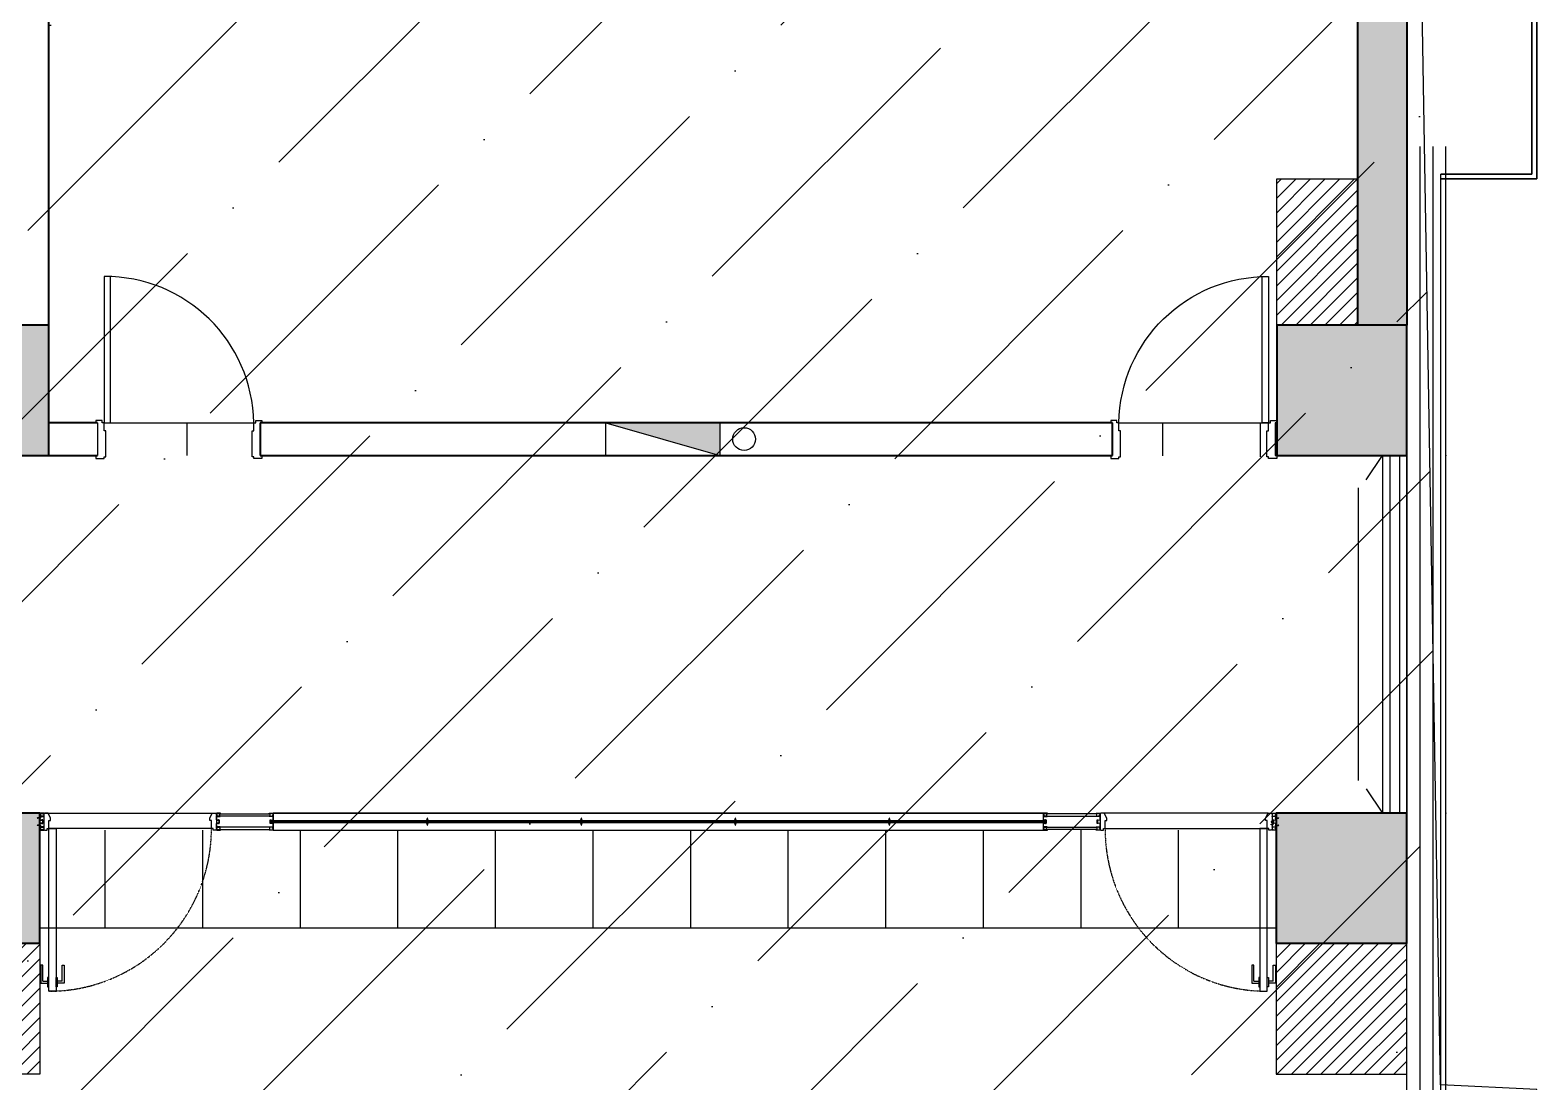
# Model space of a CAD drawing. Header units: millimetres. Extents: x 181055 to 256117, y -39966 to -14434.
# Drawn here: x 246852 to 256117, y -29297 to -22829 of the extents above; entities that cross this region are included whole.
import ezdxf

# ---------------------------------------------------------------- set-up
doc = ezdxf.new("R2010")
doc.units = ezdxf.units.MM
doc.header["$LTSCALE"] = 10
doc.linetypes.add('CONTINOUS', pattern=[0])
doc.linetypes.add('HIDDEN', pattern=[0.375, 0.25, -0.125])
for name, color, linetype in [('12000_DWGshare.com', 54, 'Continuous'), ('3_DWGshare.com', 3, 'Continuous'), ('4_DWGshare.com', 4, 'Continuous'), ('7_DWGshare.com', 8, 'Continuous'), ('COLUMN_DWGshare.com', 9, 'Continuous'), ('DOOR-门套_DWGshare.com', 3, 'Continuous'), ('DOOR_DWGshare.com', 31, 'Continuous'), ('EQUIP_消防_DWGshare.com', 21, 'Continuous'), ('P-(HATCH)_DWGshare.com', 8, 'Continuous'), ('P-0.18_DWGshare.com', 5, 'Continuous'), ('p-地坪_DWGshare.com', 251, 'Continuous'), ('P-护窗栏杆_DWGshare.com', 211, 'Continuous'), ('PUB_HATCH_DWGshare.com', 8, 'Continuous'), ('STAIR_DWGshare.com', 2, 'Continuous'), ('VPIPE-消防_DWGshare.com', 191, 'Continuous'), ('WALL-隔墙_DWGshare.com', 5, 'Continuous'), ('WINDOWS_DWGshare.com', 142, 'Continuous'), ('成品玻璃隔断_DWGshare.com', 4, 'Continuous'), ('文字层_DWGshare.com', 2, 'CONTINOUS'), ('配件层_DWGshare.com', 4, 'Continuous'), ('门套_DWGshare.com', 31, 'Continuous')]:
    doc.layers.add(name, color=color, linetype=linetype)
doc.layers.add('WALL_DWGshare.com', color=7, linetype='Continuous', lineweight=40)
doc.layers.add('型材层_DWGshare.com', color=3, linetype='Continuous', lineweight=35)

# ---------------------------------------------------------------- blocks, each defined once
blk = doc.blocks.new('$WINLIB2D$00000001')
for p, q in [((-0.5, 0.5), (0.5, 0.5)), ((0.5, 0.1667), (-0.5, 0.1667)), ((0.5, -0.1667), (-0.5, -0.1667)), ((-0.5, -0.5), (0.5, -0.5))]:
    blk.add_line(p, q)
blk = doc.blocks.new('_FZH')
at = {"layer": 'PUB_HATCH_DWGshare.com'}
blk.add_solid([(-0.5, -0.5), (0.5, -0.5), (-0.5, 0.5), (0.5, 0.5)], dxfattribs=at)
at = {"layer": 'WALL_DWGshare.com'}
blk.add_lwpolyline([(-0.5, -0.5), (0.5, -0.5), (0.5, 0.5), (-0.5, 0.5)], close=True, dxfattribs=at)
blk = doc.blocks.new('dd')
at = {"layer": '型材层_DWGshare.com', "color": 1, "linetype": 'ByBlock'}
for p, q in [((864704, -64973.3), (864704, -61253)), ((864734, -65003.3), (864734, -61253)), ((864144, -64973.3), (864704, -64973.3)), ((864144, -65003.3), (864734, -65003.3))]:
    blk.add_line(p, q, dxfattribs=at)
at = {"layer": '文字层_DWGshare.com', "color": 1}
for p in [(864174, -66703.3), (864174, -68903.3)]:
    blk.add_point(p, dxfattribs=at)
at = {"layer": '配件层_DWGshare.com', "color": 1, "ltscale": 0.5}
for p, q in [((864144, -70633.3), (864144, -64973.3)), ((864174, -70603.3), (864174, -65003.3))]:
    blk.add_line(p, q, dxfattribs=at)
blk = doc.blocks.new('luyosi')
at = {"layer": '成品玻璃隔断_DWGshare.com', "color": 8, "linetype": 'Continuous'}
for p, q in [((-17.1, -0.1), (-15.2, 0.9)), ((1, 0.9), (-15.2, 0.9)), ((1, 2.9), (1, 0.9)), ((2.3, 2.9), (1, 2.9)), ((3.3, 1.9), (3.3, -2.1)), ((-17.1, -0.1), (-15.2, -1.1)), ((1, -1.1), (-15.2, -1.1)), ((1, -1.1), (1, -3.1)), ((2.3, -3.1), (1, -3.1))]:
    blk.add_line(p, q, dxfattribs=at)
at = {"layer": '成品玻璃隔断_DWGshare.com', "color": 251, "linetype": 'Continuous'}
for p, q in [((-13, 0.9), (-14.8, -1.1)), ((-12, 0.9), (-13.8, -1.1)), ((-11, 0.9), (-12.8, -1.1)), ((-10, 0.9), (-11.8, -1.1)), ((-9, 0.9), (-10.8, -1.1)), ((-8, 0.9), (-9.8, -1.1)), ((-7, 0.9), (-8.8, -1.1)), ((-6, 0.9), (-7.8, -1.1)), ((-5, 0.9), (-6.8, -1.1)), ((-4, 0.9), (-5.8, -1.1)), ((-3, 0.9), (-4.8, -1.1)), ((-2, 0.9), (-3.8, -1.1)), ((-1, 0.9), (-2.8, -1.1))]:
    blk.add_line(p, q, dxfattribs=at)
at = {"layer": '成品玻璃隔断_DWGshare.com', "color": 8, "linetype": 'Continuous'}
for centre, start, end in [((2.3, 1.9), 0, 90), ((2.3, -2.1), 270, 0)]:
    blk.add_arc(centre, 1, start, end, dxfattribs=at)
blk = doc.blocks.new('$TwtSys$00000434')
for p, q in [((-0.5, 0.5), (-0.5, -0.5)), ((-0.5, -0.5), (0.5, 0.5)), ((0.5, 0.5), (-0.5, 0.5)), ((0.5, -0.5), (0.5, 0.5)), ((-0.5, -0.5), (0.5, -0.5))]:
    blk.add_line(p, q)
blk.add_solid([(0.5, -0.5), (0.5, 0.5), (-0.5, -0.5)])
blk = doc.blocks.new('A$C5FFA71B7')
at = {"layer": 'DOOR_DWGshare.com'}
blk.add_lwpolyline([(40, 0), (40, 900), (0, 900), (0, 0)], close=True, dxfattribs=at)
at = {"layer": 'DOOR_DWGshare.com', "color": 1}
blk.add_arc((6.6, -13.5), 913.5, 0.84108, 90.41168, dxfattribs=at)

msp = doc.modelspace()

# ---------------------------------------------------------------- hatches: boundary and pattern name
h = msp.add_hatch()
h.set_pattern_fill('ANSI36', color=250, scale=500)
h.set_pattern_definition([(45, (87436.6, -37533.4), (420.9495, 1543.4815), [1984.375, -396.875, 0, -396.875])])
edge = h.paths.add_edge_path()
edge.add_line((219892.3, -25444), (229315.6, -25444))
edge.add_line((229315.6, -25444), (229315.6, -35944))
edge.add_line((229315.6, -35944), (229517.3, -35944))
edge.add_line((229517.3, -35944), (229517.3, -37044.5))
edge.add_line((229517.3, -37044.5), (229356.8, -37044.5))
edge.add_line((229356.8, -37044.5), (229362.3, -37500.3))
edge.add_line((229362.3, -37500.3), (250917.7, -37500.3))
edge.add_line((250917.7, -37500.3), (250917.7, -36144.3))
edge.add_line((250917.7, -36144.3), (256117.2, -36144.3))
edge.add_line((256117.2, -36144.3), (256117.2, -29344.1))
edge.add_line((256117.2, -29344.1), (255525.2, -29314.8))
edge.add_line((255525.2, -29314.8), (255317.3, -17144))
edge.add_line((255317.3, -17144), (250467.3, -17144.2))
edge.add_line((250467.3, -17144.2), (250467.3, -16488.1))
edge.add_line((250467.3, -16488.1), (219891.7, -16488.1))
edge.add_line((219891.7, -16488.1), (219891.7, -25444))
at = {"layer": '4_DWGshare.com'}
h = msp.add_hatch(dxfattribs=at)
h.set_pattern_fill('ANSI37', color=256, scale=0.5, angle=90, style=0)
h.set_pattern_definition([(45, (218919.4016, 44982.9569), (1.122532015, -1.122532015), []), (315, (218919.4016, 44982.9569), (-1.122532015, -1.122532015), [])])
edge = h.paths.add_edge_path()
edge.add_line((248342.9, -27686.5), (248342.6, -27688.3))
edge.add_arc((248343.1, -27688.4), 0.5, 528.23171, 660.96376)
edge.add_line((248343.3, -27688.9), (248344.9, -27687.7))
edge.add_line((248344.9, -27687.7), (248344.9, -27686.5))
edge.add_line((248344.9, -27686.5), (248347.3, -27686.5))
edge.add_arc((248344.1, -27689.5), 4.31, 705.47365, 762.59884, ccw=False)
edge.add_line((248348.3, -27690.5), (248337.1, -27690.5))
edge.add_arc((248338, -27689.3), 1.54, 481.31986, 594.02699, ccw=False)
edge.add_line((248337.2, -27688), (248342.9, -27686.5))
h = msp.add_hatch(dxfattribs=at)
h.set_pattern_fill('ANSI37', color=256, scale=0.5, angle=180, style=0)
h.set_pattern_definition([(45, (321921.9932, -57459.9767), (-1.122532015, 1.122532015), []), (135, (321921.9932, -57459.9767), (-1.122532015, -1.122532015), [])])
edge = h.paths.add_edge_path()
edge.add_arc((249293.3, -27690.3), 0.8, 401.2021, 539.78648)
edge.add_line((249292.5, -27690.3), (249290.4, -27689.5))
edge.add_line((249290.4, -27689.5), (249292.8, -27691.4))
edge.add_arc((249292.6, -27691.6), 0.3, 360, 411.24007, ccw=False)
edge.add_line((249292.9, -27691.6), (249292.9, -27701.5))
edge.add_arc((249292.6, -27701.5), 0.3, 308.75993, 360, ccw=False)
edge.add_line((249292.8, -27701.7), (249290.4, -27703.6))
edge.add_line((249290.4, -27703.6), (249292.5, -27702.8))
edge.add_arc((249293.3, -27702.8), 0.8, 540.21352, 678.7979)
edge.add_line((249293.9, -27703.3), (249293.9, -27689.8))
h = msp.add_hatch(dxfattribs=at)
h.set_pattern_fill('ANSI37', color=256, scale=0.5, angle=180, style=0)
h.set_pattern_definition([(135, (176666.688, -57459.9767), (1.122532015, 1.122532015), []), (45, (176666.688, -57459.9767), (1.122532015, -1.122532015), [])])
edge = h.paths.add_edge_path()
edge.add_arc((249295.3, -27690.3), 0.8, 720.21352, 858.7979, ccw=False)
edge.add_line((249296.1, -27690.3), (249298.2, -27689.5))
edge.add_line((249298.2, -27689.5), (249295.9, -27691.4))
edge.add_arc((249296, -27691.6), 0.3, 848.75993, 900)
edge.add_line((249295.7, -27691.6), (249295.7, -27701.5))
edge.add_arc((249296, -27701.5), 0.3, 900, 951.24007)
edge.add_line((249295.9, -27701.7), (249298.2, -27703.6))
edge.add_line((249298.2, -27703.6), (249296.1, -27702.8))
edge.add_arc((249295.3, -27702.8), 0.8, 581.2021, 719.78648, ccw=False)
edge.add_line((249294.7, -27703.3), (249294.7, -27689.8))
h = msp.add_hatch(dxfattribs=at)
h.set_pattern_fill('ANSI37', color=256, scale=0.5, angle=180, style=0)
h.set_pattern_definition([(45, (322869.027, -57459.9767), (-1.122532015, 1.122532015), []), (135, (322869.027, -57459.9767), (-1.122532015, -1.122532015), [])])
edge = h.paths.add_edge_path()
edge.add_arc((250240.4, -27690.3), 0.8, 401.2021, 539.78648)
edge.add_line((250239.6, -27690.3), (250237.5, -27689.5))
edge.add_line((250237.5, -27689.5), (250239.9, -27691.4))
edge.add_arc((250239.7, -27691.6), 0.3, 360, 411.24007, ccw=False)
edge.add_line((250240, -27691.6), (250240, -27701.5))
edge.add_arc((250239.7, -27701.5), 0.3, 308.75993, 360, ccw=False)
edge.add_line((250239.9, -27701.7), (250237.5, -27703.6))
edge.add_line((250237.5, -27703.6), (250239.6, -27702.8))
edge.add_arc((250240.4, -27702.8), 0.8, 540.21352, 678.7979)
edge.add_line((250241, -27703.3), (250241, -27689.8))
h = msp.add_hatch(dxfattribs=at)
h.set_pattern_fill('ANSI37', color=256, scale=0.5, angle=180, style=0)
h.set_pattern_definition([(135, (177613.7218, -57459.9767), (1.122532015, 1.122532015), []), (45, (177613.7218, -57459.9767), (1.122532015, -1.122532015), [])])
edge = h.paths.add_edge_path()
edge.add_arc((250242.4, -27690.3), 0.8, 720.21352, 858.7979, ccw=False)
edge.add_line((250243.2, -27690.3), (250245.3, -27689.5))
edge.add_line((250245.3, -27689.5), (250242.9, -27691.4))
edge.add_arc((250243.1, -27691.6), 0.3, 848.75993, 900)
edge.add_line((250242.8, -27691.6), (250242.8, -27701.5))
edge.add_arc((250243.1, -27701.5), 0.3, 900, 951.24007)
edge.add_line((250242.9, -27701.7), (250245.3, -27703.6))
edge.add_line((250245.3, -27703.6), (250243.2, -27702.8))
edge.add_arc((250242.4, -27702.8), 0.8, 581.2021, 719.78648, ccw=False)
edge.add_line((250241.8, -27703.3), (250241.8, -27689.8))
h = msp.add_hatch(dxfattribs=at)
h.set_pattern_fill('ANSI37', color=256, scale=0.5, angle=180, style=0)
h.set_pattern_definition([(45, (323816.061, -57459.9767), (-1.122532015, 1.122532015), []), (135, (323816.061, -57459.9767), (-1.122532015, -1.122532015), [])])
edge = h.paths.add_edge_path()
edge.add_arc((251187.4, -27690.3), 0.8, 401.2021, 539.78648)
edge.add_line((251186.6, -27690.3), (251184.5, -27689.5))
edge.add_line((251184.5, -27689.5), (251186.9, -27691.4))
edge.add_arc((251186.7, -27691.6), 0.3, 360, 411.24007, ccw=False)
edge.add_line((251187, -27691.6), (251187, -27701.5))
edge.add_arc((251186.7, -27701.5), 0.3, 308.75993, 360, ccw=False)
edge.add_line((251186.9, -27701.7), (251184.5, -27703.6))
edge.add_line((251184.5, -27703.6), (251186.6, -27702.8))
edge.add_arc((251187.4, -27702.8), 0.8, 540.21352, 678.7979)
edge.add_line((251188, -27703.3), (251188, -27689.8))
h = msp.add_hatch(dxfattribs=at)
h.set_pattern_fill('ANSI37', color=256, scale=0.5, angle=180, style=0)
h.set_pattern_definition([(135, (178560.7557, -57459.9767), (1.122532015, 1.122532015), []), (45, (178560.7557, -57459.9767), (1.122532015, -1.122532015), [])])
edge = h.paths.add_edge_path()
edge.add_arc((251189.4, -27690.3), 0.8, 720.21352, 858.7979, ccw=False)
edge.add_line((251190.2, -27690.3), (251192.3, -27689.5))
edge.add_line((251192.3, -27689.5), (251189.9, -27691.4))
edge.add_arc((251190.1, -27691.6), 0.3, 848.75993, 900)
edge.add_line((251189.8, -27691.6), (251189.8, -27701.5))
edge.add_arc((251190.1, -27701.5), 0.3, 900, 951.24007)
edge.add_line((251189.9, -27701.7), (251192.3, -27703.6))
edge.add_line((251192.3, -27703.6), (251190.2, -27702.8))
edge.add_arc((251189.4, -27702.8), 0.8, 581.2021, 719.78648, ccw=False)
edge.add_line((251188.8, -27703.3), (251188.8, -27689.8))
h = msp.add_hatch(dxfattribs=at)
h.set_pattern_fill('ANSI37', color=256, scale=0.5, angle=180, style=0)
h.set_pattern_definition([(45, (324763.0948, -57459.9767), (-1.122532015, 1.122532015), []), (135, (324763.0948, -57459.9767), (-1.122532015, -1.122532015), [])])
edge = h.paths.add_edge_path()
edge.add_arc((252134.4, -27690.3), 0.8, 401.2021, 539.78648)
edge.add_line((252133.6, -27690.3), (252131.5, -27689.5))
edge.add_line((252131.5, -27689.5), (252133.9, -27691.4))
edge.add_arc((252133.7, -27691.6), 0.3, 360, 411.24007, ccw=False)
edge.add_line((252134, -27691.6), (252134, -27701.5))
edge.add_arc((252133.7, -27701.5), 0.3, 308.75993, 360, ccw=False)
edge.add_line((252133.9, -27701.7), (252131.5, -27703.6))
edge.add_line((252131.5, -27703.6), (252133.6, -27702.8))
edge.add_arc((252134.4, -27702.8), 0.8, 540.21352, 678.7979)
edge.add_line((252135, -27703.3), (252135, -27689.8))
h = msp.add_hatch(dxfattribs=at)
h.set_pattern_fill('ANSI37', color=256, scale=0.5, angle=180, style=0)
h.set_pattern_definition([(135, (179507.7896, -57459.9767), (1.122532015, 1.122532015), []), (45, (179507.7896, -57459.9767), (1.122532015, -1.122532015), [])])
edge = h.paths.add_edge_path()
edge.add_arc((252136.4, -27690.3), 0.8, 720.21352, 858.7979, ccw=False)
edge.add_line((252137.2, -27690.3), (252139.3, -27689.5))
edge.add_line((252139.3, -27689.5), (252137, -27691.4))
edge.add_arc((252137.1, -27691.6), 0.3, 848.75993, 900)
edge.add_line((252136.8, -27691.6), (252136.8, -27701.5))
edge.add_arc((252137.1, -27701.5), 0.3, 900, 951.24007)
edge.add_line((252137, -27701.7), (252139.3, -27703.6))
edge.add_line((252139.3, -27703.6), (252137.2, -27702.8))
edge.add_arc((252136.4, -27702.8), 0.8, 581.2021, 719.78648, ccw=False)
edge.add_line((252135.8, -27703.3), (252135.8, -27689.8))
h = msp.add_hatch(dxfattribs=at)
h.set_pattern_fill('ANSI37', color=256, scale=0.5, angle=90, style=0)
h.set_pattern_definition([(135, (282510.377, 44982.9599), (-1.122532015, -1.122532015), []), (225, (282510.377, 44982.9599), (1.122532015, -1.122532015), [])])
edge = h.paths.add_edge_path()
edge.add_line((253086.9, -27686.5), (253087.2, -27688.3))
edge.add_arc((253086.7, -27688.4), 0.5, -120.96376, 11.76829, ccw=False)
edge.add_line((253086.5, -27688.9), (253084.9, -27687.7))
edge.add_line((253084.9, -27687.7), (253084.9, -27686.5))
edge.add_line((253084.9, -27686.5), (253082.5, -27686.5))
edge.add_arc((253085.6, -27689.4), 4.31, -222.59884, -165.47365)
edge.add_line((253081.5, -27690.5), (253092.7, -27690.5))
edge.add_arc((253091.8, -27689.3), 1.54, -54.02699, 58.68014)
edge.add_line((253092.6, -27688), (253086.9, -27686.5))
h = msp.add_hatch(dxfattribs=at)
h.set_pattern_fill('ANSI37', color=256, scale=0.5, angle=90, style=0)
h.set_pattern_definition([(135, (283911.9112, 44972.9599), (-1.122532015, -1.122532015), []), (225, (283911.9112, 44972.9599), (1.122532015, -1.122532015), [])])
edge = h.paths.add_edge_path()
edge.add_line((254488.4, -27696.5), (254488.7, -27698.3))
edge.add_arc((254488.3, -27698.4), 0.5, 239.03624, 371.76829, ccw=False)
edge.add_line((254488, -27698.9), (254486.4, -27697.7))
edge.add_line((254486.4, -27697.7), (254486.4, -27696.5))
edge.add_line((254486.4, -27696.5), (254484, -27696.5))
edge.add_arc((254487.2, -27699.4), 4.31, 137.40116, 194.52635)
edge.add_line((254483, -27700.5), (254494.2, -27700.5))
edge.add_arc((254493.3, -27699.3), 1.54, 305.97301, 418.68014)
edge.add_line((254494.1, -27698), (254488.4, -27696.5))
h = msp.add_hatch(dxfattribs=at)
h.set_pattern_fill('ANSI37', color=256, scale=0.5, angle=90, style=0)
h.set_pattern_definition([(315, (218919.4016, -100376.0252), (1.122532015, 1.122532015), []), (45, (218919.4016, -100376.0252), (-1.122532015, 1.122532015), [])])
edge = h.paths.add_edge_path()
edge.add_line((248342.9, -27706.5), (248342.6, -27704.7))
edge.add_arc((248343.1, -27704.6), 0.5, 419.03624, 551.76829, ccw=False)
edge.add_line((248343.3, -27704.2), (248344.9, -27705.3))
edge.add_line((248344.9, -27705.3), (248344.9, -27706.5))
edge.add_line((248344.9, -27706.5), (248347.3, -27706.5))
edge.add_arc((248344.1, -27703.6), 4.31, 317.40116, 374.52635)
edge.add_line((248348.3, -27702.5), (248337.1, -27702.5))
edge.add_arc((248338, -27703.8), 1.54, 485.97301, 598.68014)
edge.add_line((248337.2, -27705.1), (248342.9, -27706.5))
h = msp.add_hatch(dxfattribs=at)
h.set_pattern_fill('ANSI37', color=256, scale=0.5, angle=90, style=0)
h.set_pattern_definition([(225, (282510.377, -100376.0222), (-1.122532015, 1.122532015), []), (135, (282510.377, -100376.0222), (1.122532015, 1.122532015), [])])
edge = h.paths.add_edge_path()
edge.add_line((253086.9, -27706.5), (253087.2, -27704.7))
edge.add_arc((253086.7, -27704.6), 0.5, -11.76829, 120.96376)
edge.add_line((253086.5, -27704.2), (253084.9, -27705.3))
edge.add_line((253084.9, -27705.3), (253084.9, -27706.5))
edge.add_line((253084.9, -27706.5), (253082.5, -27706.5))
edge.add_arc((253085.6, -27703.6), 4.31, 165.47365, 222.59884, ccw=False)
edge.add_line((253081.5, -27702.5), (253092.7, -27702.5))
edge.add_arc((253091.8, -27703.8), 1.54, -58.68014, 54.02699, ccw=False)
edge.add_line((253092.6, -27705.1), (253086.9, -27706.5))
h = msp.add_hatch(dxfattribs=at)
h.set_pattern_fill('ANSI37', color=256, scale=0.5, angle=90, style=0)
h.set_pattern_definition([(225, (283911.9112, -100386.0222), (-1.122532015, 1.122532015), []), (135, (283911.9112, -100386.0222), (1.122532015, 1.122532015), [])])
edge = h.paths.add_edge_path()
edge.add_line((254488.4, -27716.5), (254488.7, -27714.7))
edge.add_arc((254488.3, -27714.6), 0.5, 348.23171, 480.96376)
edge.add_line((254488, -27714.2), (254486.4, -27715.3))
edge.add_line((254486.4, -27715.3), (254486.4, -27716.5))
edge.add_line((254486.4, -27716.5), (254484, -27716.5))
edge.add_arc((254487.2, -27713.6), 4.31, 525.47365, 582.59884, ccw=False)
edge.add_line((254483, -27712.5), (254494.2, -27712.5))
edge.add_arc((254493.3, -27713.8), 1.54, 301.31986, 414.02699, ccw=False)
edge.add_line((254494.1, -27715.1), (254488.4, -27716.5))
at = {"layer": 'P-(HATCH)_DWGshare.com', "ltscale": 0.5}
h = msp.add_hatch(dxfattribs=at)
h.set_pattern_fill('ANSI31', color=251, scale=20, style=0)
h.set_pattern_definition([(45, (439591.11, 357339.615), (-44.901281, 44.901281), [])])
h.paths.add_polyline_path([(254517.3, -23744), (255017.3, -23744), (255017.3, -24644), (254517.3, -24644)])
h = msp.add_hatch(dxfattribs=at)
h.set_pattern_fill('ANSI31', color=251, scale=20, style=0)
h.set_pattern_definition([(45, (431486.16, 353239.614), (-44.901281, 44.901281), [])])
h.paths.add_polyline_path([(246609, -28444), (246912.3, -28444), (246912.3, -29249), (246609, -29249)])
h = msp.add_hatch(dxfattribs=at)
h.set_pattern_fill('ANSI31', color=251, scale=20, style=0)
h.set_pattern_definition([(45, (439891.107, 353239.614), (-44.901281, 44.901281), [])])
h.paths.add_polyline_path([(254514, -28444), (255317.3, -28444), (255317.3, -29249), (254514, -29249)])
at = {"layer": 'p-地坪_DWGshare.com', "ltscale": 0.5}
h = msp.add_hatch(dxfattribs=at)
h.set_pattern_fill('_USER', color=256, scale=600, angle=90, style=0, pattern_type=0)
h.set_pattern_definition([(90, (248417.25, -25443.85), (-600, 4e-14), [])])
h.paths.add_polyline_path([(248267.2, -25444), (248267.2, -25244), (248277.2, -25244), (247507.3, -25244), (247507.3, -25444)])
h = msp.add_hatch(dxfattribs=at)
h.set_pattern_fill('_USER', color=256, scale=600, angle=90, style=0, pattern_type=0)
h.set_pattern_definition([(90, (254417.25, -25443.85), (-600, 4e-14), [])])
h.paths.add_polyline_path([(254457.3, -25454), (254457.3, -25294), (254467.3, -25244.1), (253507.3, -25244), (253507.3, -25444)])
h = msp.add_hatch(dxfattribs=at)
h.set_pattern_fill('_USER', color=256, scale=600, style=0, double=1, pattern_type=0)
h.set_pattern_definition([(0, (254513.95, -27749.03), (0, 600), []), (90, (254513.95, -27749.03), (-600, 4e-14), [])])
h.paths.add_polyline_path([(246912.3, -27749), (254514, -27749), (254514, -28349), (246912.3, -28349)])
at = {"layer": 'WALL_DWGshare.com', "ltscale": 0.5}
h = msp.add_hatch(color=8, dxfattribs=at)
h.paths.add_polyline_path([(255317.3, -17944), (255017.3, -17944), (255017.3, -19943.6), (255317.3, -19943.6)])
h.paths.add_polyline_path([(255017.3, -24643.9), (255317.3, -24643.9), (255317.3, -21743.9), (255017.3, -21743.9)])

# ---------------------------------------------------------------- linework, layer by layer
msp.add_lwpolyline([(219892.3, -25444), (229315.6, -25444), (229315.6, -35944), (229517.3, -35944), (229517.3, -37044.5), (229356.8, -37044.5), (229362.3, -37500.3), (250917.7, -37500.3), (250917.7, -36144.3), (256117.2, -36144.3), (256117.2, -29344.1), (255525.2, -29314.8), (255317.3, -17144), (250467.3, -17144.2), (250467.3, -16488.1), (219891.7, -16488.1), (219891.7, -25444)])
at = {"layer": '12000_DWGshare.com'}
msp.add_3dface([(254517.3, -25444), (255317.3, -25444), (255317.3, -24644), (254517.3, -24644)], dxfattribs=at)
at = {"layer": '3_DWGshare.com'}
for points in [[(248342.9, -27686.5), (248342.6, -27688.3, 0.653958), (248343.3, -27688.9), (248344.9, -27687.7), (248344.9, -27686.5), (248347.3, -27686.5, -0.254549), (248348.3, -27690.5), (248337.1, -27690.5, -0.535674), (248337.2, -27688)], [(249293.9, -27689.8, 0.691042), (249292.5, -27690.3), (249290.4, -27689.5), (249292.8, -27691.4, -0.227378), (249292.9, -27691.6), (249292.9, -27701.5, -0.227378), (249292.8, -27701.7), (249290.4, -27703.6), (249292.5, -27702.8, 0.691042), (249293.9, -27703.3)], [(249294.7, -27689.8, -0.691042), (249296.1, -27690.3), (249298.2, -27689.5), (249295.9, -27691.4, 0.227378), (249295.7, -27691.6), (249295.7, -27701.5, 0.227378), (249295.9, -27701.7), (249298.2, -27703.6), (249296.1, -27702.8, -0.691042), (249294.7, -27703.3)], [(250241, -27689.8, 0.691042), (250239.6, -27690.3), (250237.5, -27689.5), (250239.9, -27691.4, -0.227378), (250240, -27691.6), (250240, -27701.5, -0.227378), (250239.9, -27701.7), (250237.5, -27703.6), (250239.6, -27702.8, 0.691042), (250241, -27703.3)], [(250241.8, -27689.8, -0.691042), (250243.2, -27690.3), (250245.3, -27689.5), (250242.9, -27691.4, 0.227378), (250242.8, -27691.6), (250242.8, -27701.5, 0.227378), (250242.9, -27701.7), (250245.3, -27703.6), (250243.2, -27702.8, -0.691042), (250241.8, -27703.3)], [(251188, -27689.8, 0.691042), (251186.6, -27690.3), (251184.5, -27689.5), (251186.9, -27691.4, -0.227378), (251187, -27691.6), (251187, -27701.5, -0.227378), (251186.9, -27701.7), (251184.5, -27703.6), (251186.6, -27702.8, 0.691042), (251188, -27703.3)], [(251188.8, -27689.8, -0.691042), (251190.2, -27690.3), (251192.3, -27689.5), (251189.9, -27691.4, 0.227378), (251189.8, -27691.6), (251189.8, -27701.5, 0.227378), (251189.9, -27701.7), (251192.3, -27703.6), (251190.2, -27702.8, -0.691042), (251188.8, -27703.3)], [(252135, -27689.8, 0.691042), (252133.6, -27690.3), (252131.5, -27689.5), (252133.9, -27691.4, -0.227378), (252134, -27691.6), (252134, -27701.5, -0.227378), (252133.9, -27701.7), (252131.5, -27703.6), (252133.6, -27702.8, 0.691042), (252135, -27703.3)], [(252135.8, -27689.8, -0.691042), (252137.2, -27690.3), (252139.3, -27689.5), (252137, -27691.4, 0.227378), (252136.8, -27691.6), (252136.8, -27701.5, 0.227378), (252137, -27701.7), (252139.3, -27703.6), (252137.2, -27702.8, -0.691042), (252135.8, -27703.3)], [(253086.9, -27686.5), (253087.2, -27688.3, -0.653958), (253086.5, -27688.9), (253084.9, -27687.7), (253084.9, -27686.5), (253082.5, -27686.5, 0.254549), (253081.5, -27690.5), (253092.7, -27690.5, 0.535674), (253092.6, -27688)], [(254488.4, -27696.5), (254488.7, -27698.3, -0.653958), (254488, -27698.9), (254486.4, -27697.7), (254486.4, -27696.5), (254484, -27696.5, 0.254549), (254483, -27700.5), (254494.2, -27700.5, 0.535674), (254494.1, -27698)], [(248342.9, -27706.5), (248342.6, -27704.7, -0.653958), (248343.3, -27704.2), (248344.9, -27705.3), (248344.9, -27706.5), (248347.3, -27706.5, 0.254549), (248348.3, -27702.5), (248337.1, -27702.5, 0.535674), (248337.2, -27705.1)], [(253086.9, -27706.5), (253087.2, -27704.7, 0.653958), (253086.5, -27704.2), (253084.9, -27705.3), (253084.9, -27706.5), (253082.5, -27706.5, -0.254549), (253081.5, -27702.5), (253092.7, -27702.5, -0.535674), (253092.6, -27705.1)], [(254488.4, -27716.5), (254488.7, -27714.7, 0.653958), (254488, -27714.2), (254486.4, -27715.3), (254486.4, -27716.5), (254484, -27716.5, -0.254549), (254483, -27712.5), (254494.2, -27712.5, -0.535674), (254494.1, -27715.1)]]:
    msp.add_lwpolyline(points, format="xyb", close=True, dxfattribs=at)
at = {"layer": '7_DWGshare.com', "color": 9}
for points in [[(246914.7, -27706.5), (246914.7, -27705.3), (246914.7, -27706.5), (246912.3, -27706.5), (246912.3, -27749), (246937.3, -27749), (246937.3, -27744.8, 1), (246935.8, -27744.8), (246935.8, -27747.5), (246932.8, -27747.5), (246932.8, -27745.2), (246930.9, -27745.2, 1), (246930.9, -27746.4), (246931.8, -27746.4), (246931.8, -27747.5), (246913.8, -27747.5), (246913.8, -27738.6, -0.605919), (246914, -27738.5, 0.338454), (246917.7, -27738.3, 0.700568), (246917.2, -27737), (246917.2, -27737, 0.176077), (246916.7, -27737.2, -2.141798), (246916.7, -27734.9, 0.176077), (246917.2, -27735.1), (246917.2, -27735.1, 0.700568), (246917.7, -27733.7, 0.338454), (246914, -27733.6, -0.605919), (246913.8, -27733.4), (246913.8, -27730.5), (246936.1, -27730.5, 1), (246936.1, -27729), (246913.8, -27729), (246913.8, -27708), (246916.9, -27708), (246924.8, -27706.1), (246924.8, -27708), (246930.3, -27708), (246930.3, -27685), (246924.8, -27685), (246924.8, -27687), (246916.9, -27685), (246913.8, -27685), (246913.8, -27664), (246936.1, -27664, 1), (246936.1, -27662.5), (246913.8, -27662.5), (246913.8, -27659.6, -0.605919), (246914, -27659.5, 0.338454), (246917.7, -27659.3, 0.700568), (246917.2, -27658), (246917.2, -27658, 0.176077), (246916.7, -27658.2, -2.141798), (246916.7, -27655.9, 0.176077), (246917.2, -27656.1), (246917.2, -27656.1, 0.700568), (246917.7, -27654.7, 0.338454), (246914, -27654.6, -0.605919), (246913.8, -27654.4), (246913.8, -27645.5), (246931.8, -27645.5), (246931.8, -27646.6), (246930.9, -27646.6, 1), (246930.9, -27647.8), (246932.8, -27647.8), (246932.8, -27645.5), (246935.8, -27645.5), (246935.8, -27648.3, 1), (246937.3, -27648.3), (246937.3, -27644), (246912.3, -27644), (246912.3, -27686.5), (246914.7, -27686.5), (246914.7, -27687.7), (246916.3, -27688.9, 0.653958), (246917, -27688.3), (246916.7, -27686.5), (246926.3, -27688.9), (246926.3, -27686.5), (246928.8, -27686.5), (246928.8, -27706.5), (246926.3, -27706.5), (246926.3, -27704.1), (246916.7, -27706.5), (246917, -27704.7, 0.653958), (246916.3, -27704.2), (246914.7, -27705.3)], [(247999.7, -27706.5), (247999.7, -27705.3), (247999.7, -27706.5), (247997.3, -27706.5), (247997.3, -27749), (248022.3, -27749), (248022.3, -27744.8, 1), (248020.8, -27744.8), (248020.8, -27747.5), (248017.8, -27747.5), (248017.8, -27745.2), (248015.9, -27745.2, 1), (248015.9, -27746.4), (248016.8, -27746.4), (248016.8, -27747.5), (247998.8, -27747.5), (247998.8, -27738.6, -0.605919), (247999, -27738.5, 0.338454), (248002.7, -27738.3, 0.700568), (248002.2, -27737), (248002.2, -27737, 0.176077), (248001.7, -27737.2, -2.141798), (248001.7, -27734.9, 0.176077), (248002.2, -27735.1), (248002.2, -27735.1, 0.700568), (248002.7, -27733.7, 0.338454), (247999, -27733.6, -0.605919), (247998.8, -27733.4), (247998.8, -27730.5), (248021.1, -27730.5, 1), (248021.1, -27729), (247998.8, -27729), (247998.8, -27708), (248001.9, -27708), (248009.8, -27706.1), (248009.8, -27708), (248015.3, -27708), (248015.3, -27685), (248009.8, -27685), (248009.8, -27687), (248001.9, -27685), (247998.8, -27685), (247998.8, -27664), (248021.1, -27664, 1), (248021.1, -27662.5), (247998.8, -27662.5), (247998.8, -27659.6, -0.605919), (247999, -27659.5, 0.338454), (248002.7, -27659.3, 0.700568), (248002.2, -27658), (248002.2, -27658, 0.176077), (248001.7, -27658.2, -2.141798), (248001.7, -27655.9, 0.176077), (248002.2, -27656.1), (248002.2, -27656.1, 0.700568), (248002.7, -27654.7, 0.338454), (247999, -27654.6, -0.605919), (247998.8, -27654.4), (247998.8, -27645.5), (248016.8, -27645.5), (248016.8, -27646.6), (248015.9, -27646.6, 1), (248015.9, -27647.8), (248017.8, -27647.8), (248017.8, -27645.5), (248020.8, -27645.5), (248020.8, -27648.3, 1), (248022.3, -27648.3), (248022.3, -27644), (247997.3, -27644), (247997.3, -27686.5), (247999.7, -27686.5), (247999.7, -27687.7), (248001.3, -27688.9, 0.653958), (248002, -27688.3), (248001.7, -27686.5), (248011.3, -27688.9), (248011.3, -27686.5), (248013.8, -27686.5), (248013.8, -27706.5), (248011.3, -27706.5), (248011.3, -27704.1), (248001.7, -27706.5), (248002, -27704.7, 0.653958), (248001.3, -27704.2), (247999.7, -27705.3)], [(248344.9, -27706.5), (248344.9, -27705.3), (248344.9, -27706.5), (248347.3, -27706.5), (248347.3, -27749), (248322.3, -27749), (248322.3, -27744.8, -1), (248323.8, -27744.8), (248323.8, -27747.5), (248326.8, -27747.5), (248326.8, -27745.2), (248328.7, -27745.2, -1), (248328.7, -27746.4), (248327.8, -27746.4), (248327.8, -27747.5), (248345.8, -27747.5), (248345.8, -27738.6, 0.605919), (248345.6, -27738.5, -0.338454), (248341.9, -27738.3, -0.700568), (248342.4, -27737), (248342.4, -27737, -0.176077), (248342.9, -27737.2, 2.141798), (248342.9, -27734.9, -0.176077), (248342.4, -27735.1), (248342.4, -27735.1, -0.700568), (248341.9, -27733.7, -0.338454), (248345.6, -27733.6, 0.605919), (248345.8, -27733.4), (248345.8, -27730.5), (248323.6, -27730.5, -1), (248323.6, -27729), (248345.8, -27729), (248345.8, -27708), (248342.7, -27708), (248334.8, -27706.1), (248334.8, -27708), (248329.3, -27708), (248329.3, -27685), (248334.8, -27685), (248334.8, -27687), (248342.7, -27685), (248345.8, -27685), (248345.8, -27664), (248323.6, -27664, -1), (248323.6, -27662.5), (248345.8, -27662.5), (248345.8, -27659.6, 0.605919), (248345.6, -27659.5, -0.338454), (248341.9, -27659.3, -0.700568), (248342.4, -27658), (248342.4, -27658, -0.176077), (248342.9, -27658.2, 2.141798), (248342.9, -27655.9, -0.176077), (248342.4, -27656.1), (248342.4, -27656.1, -0.700568), (248341.9, -27654.7, -0.338454), (248345.6, -27654.6, 0.605919), (248345.8, -27654.4), (248345.8, -27645.5), (248327.8, -27645.5), (248327.8, -27646.6), (248328.7, -27646.6, -1), (248328.7, -27647.8), (248326.8, -27647.8), (248326.8, -27645.5), (248323.8, -27645.5), (248323.8, -27648.3, -1), (248322.3, -27648.3), (248322.3, -27644), (248347.3, -27644), (248347.3, -27686.5), (248344.9, -27686.5), (248344.9, -27687.7), (248343.3, -27688.9, -0.653958), (248342.6, -27688.3), (248342.9, -27686.5), (248333.3, -27688.9), (248333.3, -27686.5), (248330.8, -27686.5), (248330.8, -27706.5), (248333.3, -27706.5), (248333.3, -27704.1), (248342.9, -27706.5), (248342.6, -27704.7, -0.653958), (248343.3, -27704.2), (248344.9, -27705.3)], [(253084.9, -27706.5), (253084.9, -27705.3), (253084.9, -27706.5), (253082.5, -27706.5), (253082.5, -27749), (253107.5, -27749), (253107.5, -27744.8, 1), (253106, -27744.8), (253106, -27747.5), (253103, -27747.5), (253103, -27745.2), (253101.1, -27745.2, 1), (253101.1, -27746.4), (253102, -27746.4), (253102, -27747.5), (253084, -27747.5), (253084, -27738.6, -0.605919), (253084.2, -27738.5, 0.338454), (253087.9, -27738.3, 0.700568), (253087.4, -27737), (253087.4, -27737, 0.176077), (253086.9, -27737.2, -2.141798), (253086.9, -27734.9, 0.176077), (253087.4, -27735.1), (253087.4, -27735.1, 0.700568), (253087.9, -27733.7, 0.338454), (253084.2, -27733.6, -0.605919), (253084, -27733.4), (253084, -27730.5), (253106.2, -27730.5, 1), (253106.2, -27729), (253084, -27729), (253084, -27708), (253087.1, -27708), (253095, -27706.1), (253095, -27708), (253100.5, -27708), (253100.5, -27685), (253095, -27685), (253095, -27687), (253087.1, -27685), (253084, -27685), (253084, -27664), (253106.2, -27664, 1), (253106.2, -27662.5), (253084, -27662.5), (253084, -27659.6, -0.605919), (253084.2, -27659.5, 0.338454), (253087.9, -27659.3, 0.700568), (253087.4, -27658), (253087.4, -27658, 0.176077), (253086.9, -27658.2, -2.141798), (253086.9, -27655.9, 0.176077), (253087.4, -27656.1), (253087.4, -27656.1, 0.700568), (253087.9, -27654.7, 0.338454), (253084.2, -27654.6, -0.605919), (253084, -27654.4), (253084, -27645.5), (253102, -27645.5), (253102, -27646.6), (253101.1, -27646.6, 1), (253101.1, -27647.8), (253103, -27647.8), (253103, -27645.5), (253106, -27645.5), (253106, -27648.3, 1), (253107.5, -27648.3), (253107.5, -27644), (253082.5, -27644), (253082.5, -27686.5), (253084.9, -27686.5), (253084.9, -27687.7), (253086.5, -27688.9, 0.653958), (253087.2, -27688.3), (253086.9, -27686.5), (253096.5, -27688.9), (253096.5, -27686.5), (253099, -27686.5), (253099, -27706.5), (253096.5, -27706.5), (253096.5, -27704.1), (253086.9, -27706.5), (253087.2, -27704.7, 0.653958), (253086.5, -27704.2), (253084.9, -27705.3)], [(253430.1, -27706.5), (253430.1, -27705.3), (253430.1, -27706.5), (253432.5, -27706.5), (253432.5, -27749), (253407.5, -27749), (253407.5, -27744.8, -1), (253409, -27744.8), (253409, -27747.5), (253412, -27747.5), (253412, -27745.2), (253413.9, -27745.2, -1), (253413.9, -27746.4), (253413, -27746.4), (253413, -27747.5), (253431, -27747.5), (253431, -27738.6, 0.605919), (253430.7, -27738.5, -0.338454), (253427.1, -27738.3, -0.700568), (253427.6, -27737), (253427.6, -27737, -0.176077), (253428.1, -27737.2, 2.141798), (253428.1, -27734.9, -0.176077), (253427.6, -27735.1), (253427.6, -27735.1, -0.700568), (253427.1, -27733.7, -0.338454), (253430.7, -27733.6, 0.605919), (253431, -27733.4), (253431, -27730.5), (253408.7, -27730.5, -1), (253408.7, -27729), (253431, -27729), (253431, -27708), (253427.9, -27708), (253420, -27706.1), (253420, -27708), (253414.5, -27708), (253414.5, -27685), (253420, -27685), (253420, -27687), (253427.9, -27685), (253431, -27685), (253431, -27664), (253408.7, -27664, -1), (253408.7, -27662.5), (253431, -27662.5), (253431, -27659.6, 0.605919), (253430.7, -27659.5, -0.338454), (253427.1, -27659.3, -0.700568), (253427.6, -27658), (253427.6, -27658, -0.176077), (253428.1, -27658.2, 2.141798), (253428.1, -27655.9, -0.176077), (253427.6, -27656.1), (253427.6, -27656.1, -0.700568), (253427.1, -27654.7, -0.338454), (253430.7, -27654.6, 0.605919), (253431, -27654.4), (253431, -27645.5), (253413, -27645.5), (253413, -27646.6), (253413.9, -27646.6, -1), (253413.9, -27647.8), (253412, -27647.8), (253412, -27645.5), (253409, -27645.5), (253409, -27648.3, -1), (253407.5, -27648.3), (253407.5, -27644), (253432.5, -27644), (253432.5, -27686.5), (253430.1, -27686.5), (253430.1, -27687.7), (253428.5, -27688.9, -0.653958), (253427.7, -27688.3), (253428.1, -27686.5), (253418.5, -27688.9), (253418.5, -27686.5), (253416, -27686.5), (253416, -27706.5), (253418.5, -27706.5), (253418.5, -27704.1), (253428.1, -27706.5), (253427.7, -27704.7, -0.653958), (253428.5, -27704.2), (253430.1, -27705.3)], [(254511.6, -27706.5), (254511.6, -27705.3), (254511.6, -27706.5), (254514, -27706.5), (254514, -27749), (254489, -27749), (254489, -27744.8, -1), (254490.5, -27744.8), (254490.5, -27747.5), (254493.5, -27747.5), (254493.5, -27745.2), (254495.4, -27745.2, -1), (254495.4, -27746.4), (254494.5, -27746.4), (254494.5, -27747.5), (254512.5, -27747.5), (254512.5, -27738.6, 0.605919), (254512.2, -27738.5, -0.338454), (254508.6, -27738.3, -0.700568), (254509.1, -27737), (254509.1, -27737, -0.176077), (254509.5, -27737.2, 2.141798), (254509.5, -27734.9, -0.176077), (254509.1, -27735.1), (254509.1, -27735.1, -0.700568), (254508.6, -27733.7, -0.338454), (254512.2, -27733.6, 0.605919), (254512.5, -27733.4), (254512.5, -27730.5), (254490.2, -27730.5, -1), (254490.2, -27729), (254512.5, -27729), (254512.5, -27708), (254509.4, -27708), (254501.5, -27706.1), (254501.5, -27708), (254496, -27708), (254496, -27685), (254501.5, -27685), (254501.5, -27687), (254509.4, -27685), (254512.5, -27685), (254512.5, -27664), (254490.2, -27664, -1), (254490.2, -27662.5), (254512.5, -27662.5), (254512.5, -27659.6, 0.605919), (254512.2, -27659.5, -0.338454), (254508.6, -27659.3, -0.700568), (254509.1, -27658), (254509.1, -27658, -0.176077), (254509.5, -27658.2, 2.141798), (254509.5, -27655.9, -0.176077), (254509.1, -27656.1), (254509.1, -27656.1, -0.700568), (254508.6, -27654.7, -0.338454), (254512.2, -27654.6, 0.605919), (254512.5, -27654.4), (254512.5, -27645.5), (254494.5, -27645.5), (254494.5, -27646.6), (254495.4, -27646.6, -1), (254495.4, -27647.8), (254493.5, -27647.8), (254493.5, -27645.5), (254490.5, -27645.5), (254490.5, -27648.3, -1), (254489, -27648.3), (254489, -27644), (254514, -27644), (254514, -27686.5), (254511.6, -27686.5), (254511.6, -27687.7), (254510, -27688.9, -0.653958), (254509.2, -27688.3), (254509.6, -27686.5), (254500, -27688.9), (254500, -27686.5), (254497.5, -27686.5), (254497.5, -27706.5), (254500, -27706.5), (254500, -27704.1), (254509.6, -27706.5), (254509.2, -27704.7, -0.653958), (254510, -27704.2), (254511.6, -27705.3)]]:
    msp.add_lwpolyline(points, format="xyb", dxfattribs=at)
at = {"layer": '7_DWGshare.com'}
for points in [[(249298.3, -27703.1, -0.002084), (249298.2, -27703.6), (249296.1, -27702.8, -0.69108), (249294.7, -27703.3), (249294.7, -27689.8, -0.69108), (249296.1, -27690.3), (249298.2, -27689.5, -0.002067), (249298.3, -27689.9, 0.926122), (249299.1, -27689.9, 0.063524), (249295.7, -27676.4, 0.6569), (249293, -27676.4, 0.063524), (249289.6, -27689.9, 0.925592), (249290.4, -27689.9, -0.002135), (249290.4, -27689.5), (249292.5, -27690.3, -0.691042), (249293.9, -27689.8), (249293.9, -27703.3, -0.691042), (249292.5, -27702.8), (249290.4, -27703.6, -0.002134), (249290.4, -27703.1, 0.925932), (249289.6, -27703.2, 0.063524), (249293, -27716.6, 0.6569), (249295.7, -27716.6, 0.063524), (249299.1, -27703.2, 0.928886), (249298.3, -27703.1)], [(249298.1, -27688.7, 0.057319), (249295, -27676.7, 0.645051), (249293.7, -27676.7, 0.057319), (249290.6, -27688.7), (249298.1, -27688.7)], [(250245.3, -27703.1, -0.002084), (250245.3, -27703.6), (250243.2, -27702.8, -0.69108), (250241.8, -27703.3), (250241.8, -27689.8, -0.69108), (250243.2, -27690.3), (250245.3, -27689.5, -0.002067), (250245.3, -27689.9, 0.926122), (250246.1, -27689.9, 0.063524), (250242.7, -27676.4, 0.6569), (250240, -27676.4, 0.063524), (250236.6, -27689.9, 0.925592), (250237.4, -27689.9, -0.002135), (250237.5, -27689.5), (250239.6, -27690.3, -0.691042), (250241, -27689.8), (250241, -27703.3, -0.691042), (250239.6, -27702.8), (250237.5, -27703.6, -0.002134), (250237.4, -27703.1, 0.925932), (250236.6, -27703.2, 0.063524), (250240, -27716.6, 0.6569), (250242.7, -27716.6, 0.063524), (250246.1, -27703.2, 0.928886), (250245.3, -27703.1)], [(250245.2, -27688.7, 0.057319), (250242, -27676.7, 0.645051), (250240.7, -27676.7, 0.057319), (250237.6, -27688.7), (250245.2, -27688.7)], [(251192.4, -27703.1, -0.002084), (251192.3, -27703.6), (251190.2, -27702.8, -0.69108), (251188.8, -27703.3), (251188.8, -27689.8, -0.69108), (251190.2, -27690.3), (251192.3, -27689.5, -0.002067), (251192.4, -27689.9, 0.926122), (251193.2, -27689.9, 0.063524), (251189.8, -27676.4, 0.6569), (251187, -27676.4, 0.063524), (251183.7, -27689.9, 0.925592), (251184.5, -27689.9, -0.002135), (251184.5, -27689.5), (251186.6, -27690.3, -0.691042), (251188, -27689.8), (251188, -27703.3, -0.691042), (251186.6, -27702.8), (251184.5, -27703.6, -0.002134), (251184.5, -27703.1, 0.925932), (251183.7, -27703.2, 0.063524), (251187, -27716.6, 0.6569), (251189.8, -27716.6, 0.063524), (251193.2, -27703.2, 0.928886), (251192.4, -27703.1)], [(251192.2, -27688.7, 0.057319), (251189, -27676.7, 0.645051), (251187.8, -27676.7, 0.057319), (251184.6, -27688.7), (251192.2, -27688.7)], [(252139.4, -27703.1, -0.002084), (252139.3, -27703.6), (252137.2, -27702.8, -0.69108), (252135.8, -27703.3), (252135.8, -27689.8, -0.69108), (252137.2, -27690.3), (252139.3, -27689.5, -0.002067), (252139.4, -27689.9, 0.926122), (252140.2, -27689.9, 0.063524), (252136.8, -27676.4, 0.6569), (252134.1, -27676.4, 0.063524), (252130.7, -27689.9, 0.925592), (252131.5, -27689.9, -0.002135), (252131.5, -27689.5), (252133.6, -27690.3, -0.691042), (252135, -27689.8), (252135, -27703.3, -0.691042), (252133.6, -27702.8), (252131.5, -27703.6, -0.002134), (252131.5, -27703.1, 0.925932), (252130.7, -27703.2, 0.063524), (252134.1, -27716.6, 0.6569), (252136.8, -27716.6, 0.063524), (252140.2, -27703.2, 0.928886), (252139.4, -27703.1)], [(252139.2, -27688.7, 0.057319), (252136.1, -27676.7, 0.645051), (252134.8, -27676.7, 0.057319), (252131.7, -27688.7), (252139.2, -27688.7)]]:
    msp.add_lwpolyline(points, format="xyb", dxfattribs=at)
at = {"layer": 'DOOR-门套_DWGshare.com'}
for points in [[(246937.3, -27746), (246940.3, -27746), (246940.3, -27749), (246957.3, -27749), (246957.3, -27739), (246967.3, -27739), (246967.3, -27689), (246977.3, -27689), (246977.3, -27674), (246962.3, -27644), (246940.3, -27644), (246940.3, -27647), (246937.3, -27647)], [(247997.3, -27746), (247994.3, -27746), (247994.3, -27749), (247977.3, -27749), (247977.3, -27739), (247967.3, -27739), (247967.3, -27689), (247957.3, -27689), (247957.3, -27674), (247972.3, -27644), (247994.3, -27644), (247994.3, -27647), (247997.3, -27647)], [(248326.8, -27647.5), (248326.8, -27662.5), (248017.8, -27662.5), (248017.8, -27647.5)], [(253103, -27647.5), (253103, -27662.5), (253412, -27662.5), (253412, -27647.5)], [(253432.5, -27746), (253435.5, -27746), (253435.5, -27749), (253452.5, -27749), (253452.5, -27739), (253462.5, -27739), (253462.5, -27689), (253472.5, -27689), (253472.5, -27674), (253457.5, -27644), (253435.5, -27644), (253435.5, -27647), (253432.5, -27647)], [(254489, -27746), (254486, -27746), (254486, -27749), (254469, -27749), (254469, -27739), (254459, -27739), (254459, -27689), (254449, -27689), (254449, -27674), (254464, -27644), (254486, -27644), (254486, -27647), (254489, -27647)], [(248326.8, -27745.5), (248326.8, -27730.5), (248017.8, -27730.5), (248017.8, -27745.5)], [(253103, -27745.5), (253103, -27730.5), (253412, -27730.5), (253412, -27745.5)]]:
    msp.add_lwpolyline(points, close=True, dxfattribs=at)
at = {"layer": 'DOOR_DWGshare.com', "color": 9}
for p, q in [((246930.6, -28579.4), (246917.2, -28579.4)), ((246917.2, -28579.4), (246917.2, -28690.1)), ((246930.6, -28676.8), (246930.6, -28579.4)), ((247048.5, -28676.8), (247048.5, -28579.4)), ((247048.5, -28579.4), (247061.9, -28579.4)), ((247061.9, -28579.4), (247061.9, -28690.1)), ((254377.8, -28579.4), (254364.4, -28579.4)), ((254364.4, -28579.4), (254364.4, -28690.1)), ((254377.8, -28676.8), (254377.8, -28579.4)), ((254495.7, -28676.8), (254495.7, -28579.4)), ((254495.7, -28579.4), (254509.1, -28579.4)), ((254509.1, -28579.4), (254509.1, -28690.1)), ((246917.2, -28690.1), (246959.5, -28690.1)), ((246930.6, -28676.8), (246959.5, -28676.8)), ((247048.5, -28676.8), (247019.5, -28676.8)), ((247061.9, -28690.1), (247019.5, -28690.1)), ((254364.4, -28690.1), (254406.7, -28690.1)), ((254377.8, -28676.8), (254406.7, -28676.8)), ((254495.7, -28676.8), (254466.7, -28676.8)), ((254509.1, -28690.1), (254466.7, -28690.1))]:
    msp.add_line(p, q, dxfattribs=at)
at = {"layer": 'DOOR_DWGshare.com'}
for points in [[(247011.7, -27739), (247011.7, -28739), (246967.3, -28739), (246967.3, -27739)], [(254414.5, -27739), (254414.5, -28739), (254459, -28739), (254459, -27739)]]:
    msp.add_lwpolyline(points, close=True, dxfattribs=at)
at = {"layer": 'DOOR_DWGshare.com', "color": 9}
for points in [[(246967.3, -28711.3), (246967.3, -28655.7), (246959.5, -28655.7), (246959.5, -28711.3)], [(247011.7, -28711.3), (247011.7, -28655.7), (247019.5, -28655.7), (247019.5, -28711.3)], [(254414.5, -28711.3), (254414.5, -28655.7), (254406.7, -28655.7), (254406.7, -28711.3)], [(254459, -28711.3), (254459, -28655.7), (254466.7, -28655.7), (254466.7, -28711.3)]]:
    msp.add_lwpolyline(points, close=True, dxfattribs=at)
at = {"layer": 'DOOR_DWGshare.com', "color": 1, "linetype": 'HIDDEN', "ltscale": 0.0002}
for centre, radius, start, end in [((246967.3, -27739), 1000, 270, 0), ((254456.5, -27745), 994, 179.65497, 270.14292)]:
    msp.add_arc(centre, radius, start, end, dxfattribs=at)
at = {"layer": 'P-(HATCH)_DWGshare.com', "linetype": 'ByBlock'}
for p, q in [((253082.5, -27644), (248347.3, -27644)), ((248347.3, -27749), (253082.5, -27749))]:
    msp.add_line(p, q, dxfattribs=at)
at = {"layer": 'p-地坪_DWGshare.com', "ltscale": 0.5}
for p, q in [((247307.2, -25243.8), (248227.2, -25243.9)), ((253547.3, -25244), (254467.3, -25244.1)), ((255068.1, -25594), (255167.3, -25444)), ((255018.1, -25644.2), (255018.1, -27443.9)), ((255068.1, -27493.9), (255167.2, -27644)), ((246943.3, -27644), (247991.3, -27644)), ((248347.3, -27644), (253082.5, -27644)), ((254464, -27644), (253457.5, -27644)), ((247967.3, -27739), (246967.3, -27739)), ((248347.3, -27749), (253082.5, -27749)), ((253462.5, -27739), (254462.5, -27739)), ((246912.3, -28349), (254514, -28349)), ((246917.2, -28349), (254514, -28349))]:
    msp.add_line(p, q, dxfattribs=at)
at = {"layer": 'P-护窗栏杆_DWGshare.com', "color": 15}
for p, q in [((255212.3, -25444), (255212.2, -27644)), ((255272.3, -25444), (255272.2, -27644))]:
    msp.add_line(p, q, dxfattribs=at)
at = {"layer": 'PUB_HATCH_DWGshare.com'}
for points in [[(246164, -25444), (246967.3, -25444), (246164, -24644), (246967.3, -24644)], [(246109, -28444), (246912.3, -28444), (246109, -27644), (246912.3, -27644)], [(254514, -28444), (255317.3, -28444), (254514, -27644), (255317.3, -27644)]]:
    msp.add_solid(points, dxfattribs=at)
at = {"layer": 'STAIR_DWGshare.com', "color": 9}
for p, q in [((255167.3, -25444), (255167.2, -27644)), ((255317.3, -25444), (255317.2, -27644))]:
    msp.add_line(p, q, dxfattribs=at)
at = {"layer": 'VPIPE-消防_DWGshare.com', "linetype": 'Continuous'}
msp.add_circle((251242.3, -25344), 70, dxfattribs=at)
at = {"layer": 'WALL-隔墙_DWGshare.com'}
for p, q in [((254517.3, -24644), (254517.3, -23744)), ((254517.3, -23744), (255017.3, -23744)), ((246912.3, -28444), (246912.3, -29249)), ((254514, -28444), (254514, -29249)), ((246912.3, -29249), (246609, -29249)), ((254514, -29249), (255317.3, -29249))]:
    msp.add_line(p, q, dxfattribs=at)
at = {"layer": 'WALL_DWGshare.com'}
for p, q in [((246967.3, -22944.2), (246967.3, -17564.2)), ((246967.3, -24644), (246967.3, -22944.2)), ((247267.3, -25244), (246967.3, -25244)), ((253507.3, -25244), (248267.2, -25244)), ((248267.2, -25244), (248267.2, -25444)), ((253507.3, -25444), (253507.3, -25244)), ((246967.3, -25444), (247267.3, -25444)), ((248267.2, -25444), (253507.3, -25444))]:
    msp.add_line(p, q, dxfattribs=at)
at = {"layer": 'WALL_DWGshare.com', "ltscale": 0.5}
msp.add_lwpolyline([(255017.3, -21743.9), (255317.3, -21743.9), (255317.3, -24643.9), (255017.3, -24643.9)], close=True, dxfattribs=at)
at = {"layer": 'WALL_DWGshare.com'}
for points in [[(246967.3, -24644), (246164, -24644), (246164, -25444), (246967.3, -25444)], [(246912.3, -27644), (246109, -27644), (246109, -28444), (246912.3, -28444)], [(255317.3, -27644), (254514, -27644), (254514, -28444), (255317.3, -28444)]]:
    msp.add_lwpolyline(points, close=True, dxfattribs=at)
at = {"layer": '成品玻璃隔断_DWGshare.com', "color": 251}
for p, q in [((253099, -27693.5), (248330.8, -27693.5)), ((253099, -27696.5), (248330.8, -27696.5)), ((253099, -27699.5), (248330.8, -27699.5))]:
    msp.add_line(p, q, dxfattribs=at)
at = {"layer": '成品玻璃隔断_DWGshare.com', "color": 2}
for p, q in [((249295.7, -27693.5), (249298.7, -27690.5)), ((249295.7, -27699.5), (249295.7, -27693.5)), ((249298.7, -27702.5), (249295.7, -27699.5)), ((250242.8, -27693.5), (250245.8, -27690.5)), ((250242.8, -27699.5), (250242.8, -27693.5)), ((250245.8, -27702.5), (250242.8, -27699.5)), ((251189.8, -27693.5), (251192.8, -27690.5)), ((251189.8, -27699.5), (251189.8, -27693.5)), ((251192.8, -27702.5), (251189.8, -27699.5)), ((252136.8, -27693.5), (252139.8, -27690.5)), ((252136.8, -27699.5), (252136.8, -27693.5)), ((252139.8, -27702.5), (252136.8, -27699.5))]:
    msp.add_line(p, q, dxfattribs=at)
msp.add_lwpolyline([(248336.8, -27702.5), (253096, -27702.5), (253099, -27699.5), (253099, -27693.5), (253096, -27690.5), (248336.8, -27690.5), (248330.8, -27693.5), (248330.8, -27699.5), (248336.8, -27702.5)], dxfattribs=at)
at = {"layer": '门套_DWGshare.com'}
for points in [[(247257.2, -25229), (247257.2, -25244), (247267.2, -25244), (247267.2, -25444), (247257.2, -25444), (247257.2, -25464), (247307.2, -25464), (247307.2, -25454), (247317.2, -25454), (247317.2, -25294), (247307.2, -25294), (247307.2, -25244), (247295.2, -25244), (247295.2, -25229)], [(248277.2, -25229), (248277.2, -25244), (248267.2, -25244), (248267.2, -25444), (248277.2, -25444), (248277.2, -25464), (248227.2, -25464), (248227.2, -25454), (248217.2, -25454), (248217.2, -25294), (248227.2, -25294), (248227.2, -25244), (248239.2, -25244), (248239.2, -25229)], [(253497.3, -25229), (253497.3, -25244), (253507.3, -25244), (253507.3, -25444), (253497.3, -25444), (253497.3, -25464), (253547.3, -25464), (253547.3, -25454), (253557.3, -25454), (253557.3, -25294), (253547.3, -25294), (253547.3, -25244), (253535.3, -25244), (253535.3, -25229)], [(254517.3, -25229), (254517.3, -25244), (254507.3, -25244), (254507.3, -25444), (254517.3, -25444), (254517.3, -25464), (254467.3, -25464), (254467.3, -25454), (254457.3, -25454), (254457.3, -25294), (254467.3, -25294), (254467.3, -25244), (254479.3, -25244), (254479.3, -25229)]]:
    msp.add_lwpolyline(points, close=True, dxfattribs=at)

# ---------------------------------------------------------------- block references
at = {"layer": 'COLUMN_DWGshare.com', "xscale": 800, "yscale": 800, "zscale": 800}
msp.add_blockref('_FZH', (254917.3, -25044), dxfattribs=at)
at = {"layer": 'DOOR_DWGshare.com'}
msp.add_blockref('A$C5FFA71B7', (247307.2, -25244), dxfattribs=at)
at = {"layer": 'DOOR_DWGshare.com', "xscale": -1}
msp.add_blockref('A$C5FFA71B7', (254467.3, -25244), dxfattribs=at)
at = {"layer": 'EQUIP_消防_DWGshare.com', "xscale": -700, "yscale": 200, "zscale": 700, "rotation": 180}
msp.add_blockref('$TwtSys$00000434', (250742.3, -25344), dxfattribs=at)
at = {"layer": 'P-0.18_DWGshare.com', "ltscale": 0.5}
msp.add_blockref('dd', (-608616.8, 41259.2), dxfattribs=at)
at = {"layer": 'STAIR_DWGshare.com', "color": 9, "xscale": -6000, "yscale": 240, "zscale": 3520, "rotation": 270}
msp.add_blockref('$WINLIB2D$00000001', (255437.3, -26544), dxfattribs=at)
at = {"layer": 'WINDOWS_DWGshare.com', "xscale": 6000, "yscale": 240, "zscale": 3520, "rotation": 90}
msp.add_blockref('$WINLIB2D$00000001', (255437.3, -26544.2), dxfattribs=at)
at = {"layer": '成品玻璃隔断_DWGshare.com', "color": 9, "xscale": -1, "rotation": 180}
msp.add_blockref('luyosi', (246912.8, -27674.6), dxfattribs=at)
at = {"layer": '成品玻璃隔断_DWGshare.com', "color": 9, "rotation": 180}
msp.add_blockref('luyosi', (254513.5, -27674.6), dxfattribs=at)
at = {"layer": '成品玻璃隔断_DWGshare.com', "color": 9}
msp.add_blockref('luyosi', (246912.8, -27718.4), dxfattribs=at)
at = {"layer": '成品玻璃隔断_DWGshare.com', "color": 9, "xscale": -1}
msp.add_blockref('luyosi', (254513.5, -27718.4), dxfattribs=at)

doc.saveas('drawing.dxf')
